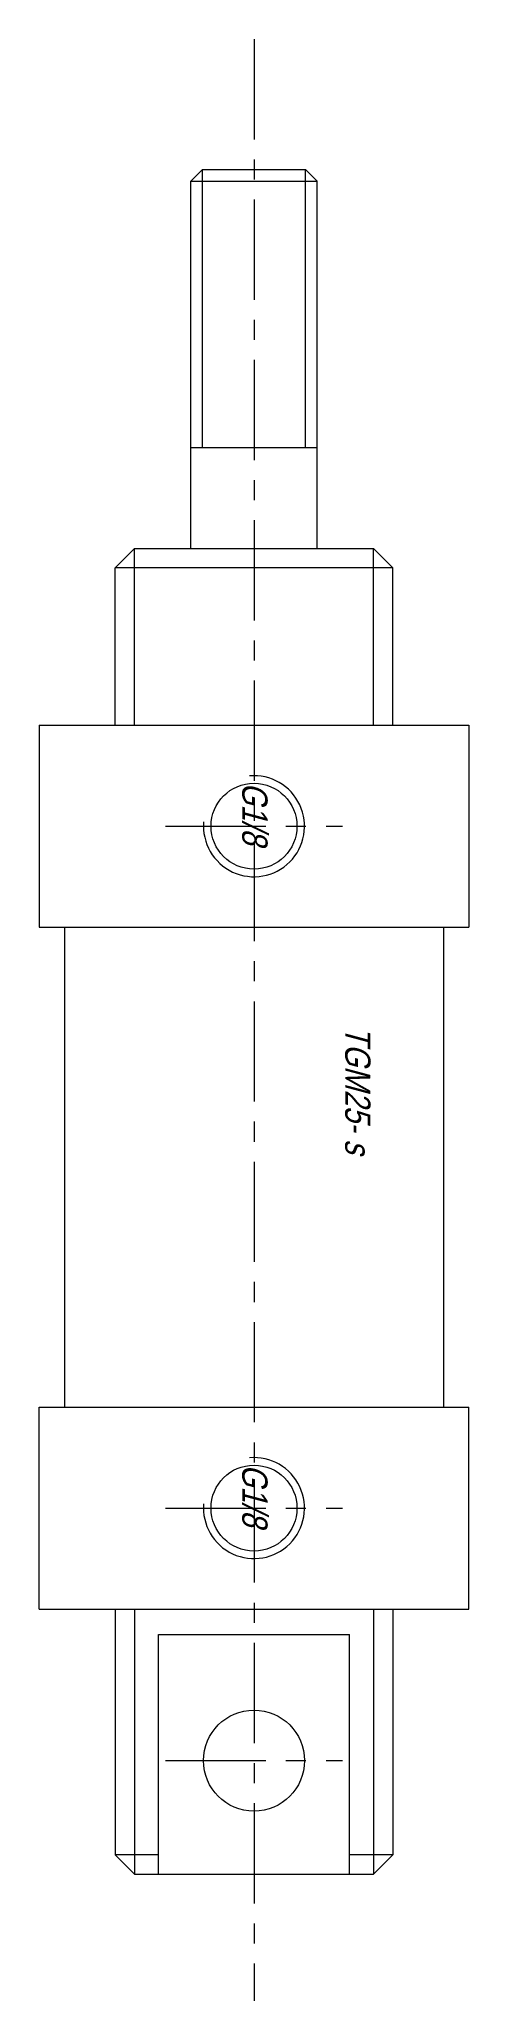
# Model space of a CAD drawing. Header units: millimetres. Extents: x -17 to 17, y -19 to 136.
import ezdxf
from ezdxf.enums import TextEntityAlignment as Align

# ---------------------------------------------------------------- set-up
doc = ezdxf.new("R2010")
doc.units = ezdxf.units.MM
doc.header["$LTSCALE"] = 0.5
doc.linetypes.add('CENTER', pattern=[50.8, 31.75, -6.35, 6.35, -6.35])
doc.layers.get('0').update_dxf_attribs({"color": 9, "lineweight": 15})
doc.layers.add('Notes', color=4, linetype='Continuous', lineweight=20)
doc.styles.add('Capital', font='vnfonth.shx', dxfattribs={"width": 0.9, "oblique": 15})

msp = doc.modelspace()

# ---------------------------------------------------------------- linework, layer by layer
at = {"color": 1, "linetype": 'CENTER', "ltscale": 0.5}
for p, q in [((0, 136.33), (0, -19.02)), ((-7, 74), (7, 74)), ((-7, 20), (7, 20)), ((-7, 0), (7, 0))]:
    msp.add_line(p, q, dxfattribs=at)
at = {"ltscale": 0.5}
for p, q in [((-4.08, 126), (-5, 125.08)), ((-4.08, 126), (4.08, 126)), ((4.08, 126), (5, 125.08)), ((-5, 96), (-5, 125.08)), ((-5, 125.08), (5, 125.08)), ((5, 96), (5, 125.08)), ((-5, 104), (5, 104)), ((-9.47, 96), (-11, 94.47)), ((-9.47, 96), (9.47, 96)), ((9.47, 96), (11, 94.47)), ((-11, 82), (-11, 94.47)), ((11, 94.47), (-11, 94.47)), ((11, 82), (11, 94.47)), ((-17, 82), (-17, 66)), ((-17, 82), (17, 82)), ((17, 82), (17, 66)), ((-17, 66), (17, 66)), ((-15, 66), (-15, 28)), ((15, 66), (15, 28)), ((-17, 12), (-17, 28)), ((-17, 28), (17, 28)), ((17, 12), (17, 28)), ((-17, 12), (17, 12)), ((-11, 12), (-11, -7.47)), ((11, 12), (11, -7.47)), ((-7.55, 10), (7.55, 10)), ((-7.55, -9), (-7.55, 10)), ((7.55, -9), (7.55, 10)), ((-9.47, -9), (-11, -7.47)), ((-7.55, -7.47), (-11, -7.47)), ((11, -7.47), (7.55, -7.47)), ((9.47, -9), (11, -7.47)), ((-9.47, -9), (9.47, -9))]:
    msp.add_line(p, q, dxfattribs=at)
at = {"color": 5, "ltscale": 0.5}
for p, q in [((-4.08, 104), (-4.08, 126)), ((4.08, 104), (4.08, 126)), ((-9.47, 82), (-9.47, 96)), ((9.47, 82), (9.47, 96)), ((-9.47, 12), (-9.47, -9)), ((9.47, 12), (9.47, -9))]:
    msp.add_line(p, q, dxfattribs=at)
at = {"ltscale": 0.5}
for centre, radius in [((0, 74), 3.4), ((0, 20), 3.4), ((0, 0), 4)]:
    msp.add_circle(centre, radius, dxfattribs=at)
at = {"color": 5, "ltscale": 0.5}
for centre in [(0, 74), (0, 20)]:
    msp.add_arc(centre, 4, 175, 95, dxfattribs=at)

# ---------------------------------------------------------------- texts
at = {"layer": 'Notes', "color": 4, "style": 'Capital', "oblique": 15, "width": 0.85}
for s, p in [('G1/8', (0.07, 77.49)), ('TGM25- s', (8.22, 58.18)), ('G1/8', (0.07, 23.49))]:
    msp.add_text(s, height=2, rotation=270, dxfattribs=at).set_placement(p, align=Align.MIDDLE_LEFT)

doc.saveas('drawing.dxf')
